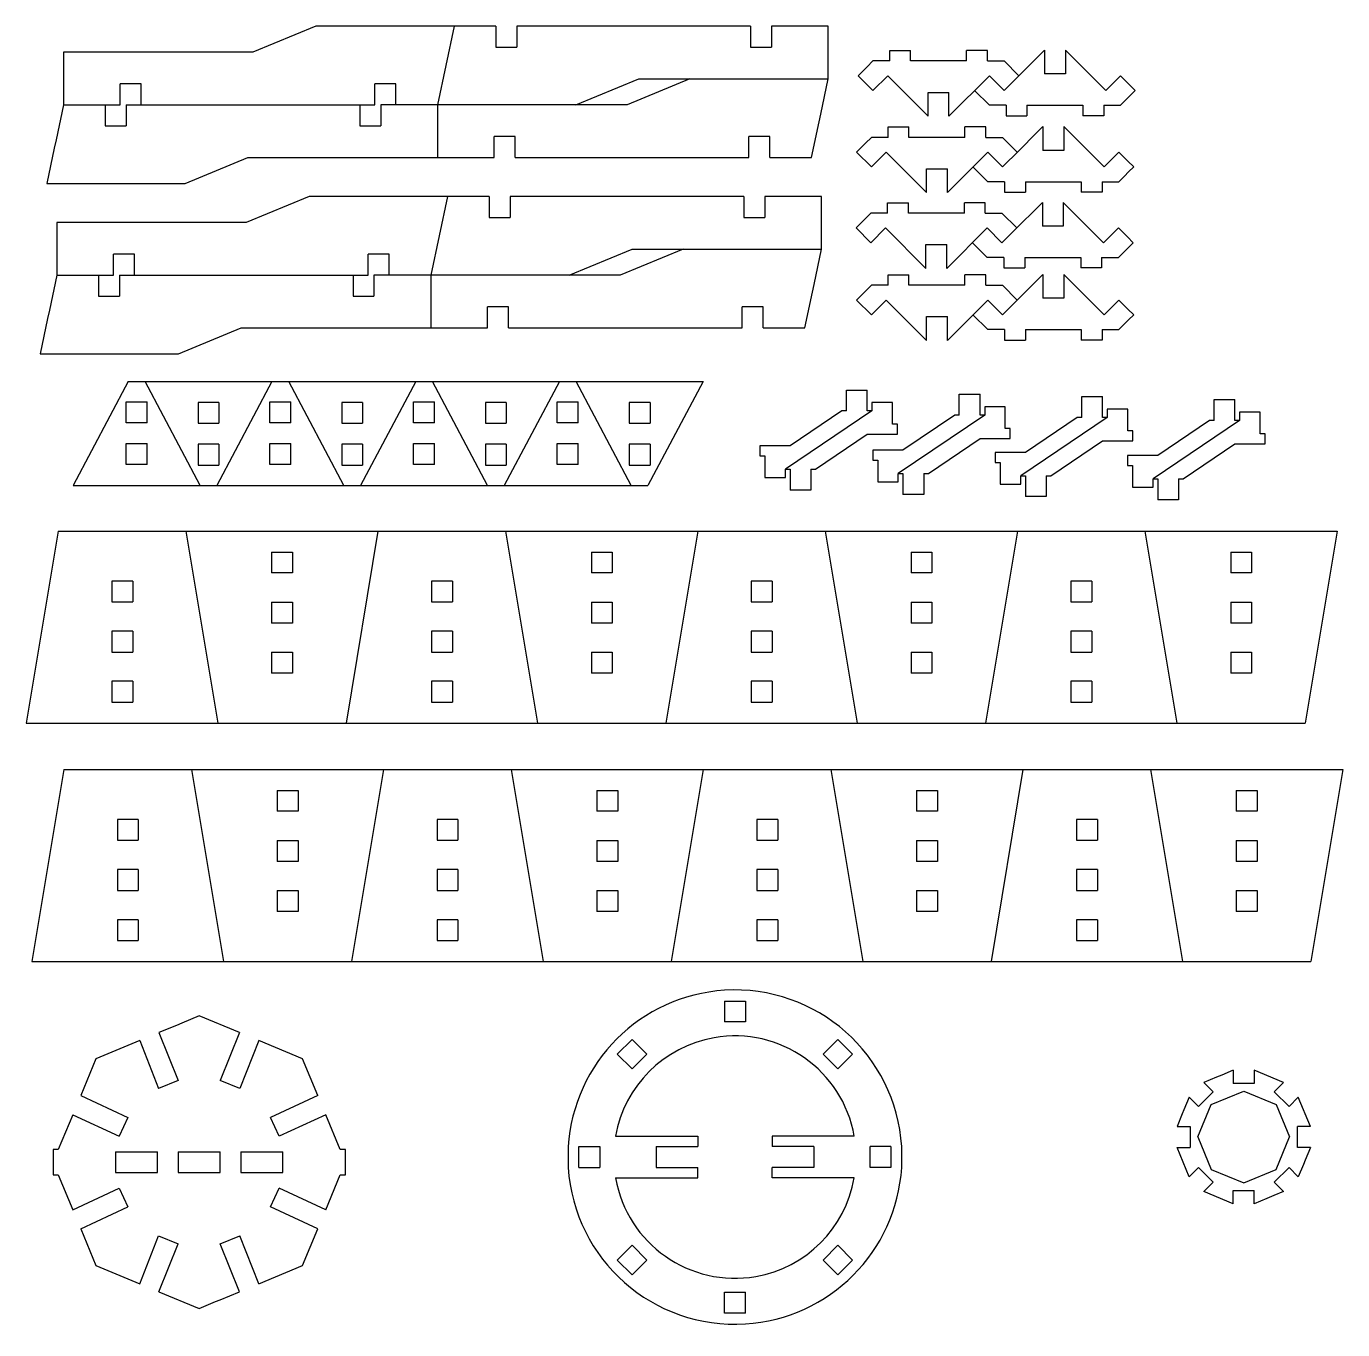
# Model space of a CAD drawing. Header units: inches. Extents: x -0.75 to 6.34, y 1.7 to 8.71.
import ezdxf

# ---------------------------------------------------------------- set-up
doc = ezdxf.new("R2010")
doc.units = ezdxf.units.IN
doc.header["$MEASUREMENT"] = 0
doc.layers.add('svg28831', color=7, linetype='Continuous')

# ---------------------------------------------------------------- blocks, each defined once
blk = doc.blocks.new('block 3')
at = {"layer": 'svg28831', "color": 7, "lineweight": 25, "true_color": 0xffffff}
for points in [[(216.88, 268.1), (216.88, 264.21)], [(216.88, 264.21), (216.88, 261.66)], [(216.88, 261.66), (216.88, 256.85)]]:
    blk.add_lwpolyline(points, dxfattribs=at)
blk = doc.blocks.new('block 4')
at = {"layer": 'svg28831', "color": 7, "lineweight": 25, "true_color": 0xffffff}
for points in [[(396.53, 264.37), (396.53, 268.1)], [(396.53, 261.4), (396.53, 264.37)], [(396.53, 256.85), (396.53, 261.4)]]:
    blk.add_lwpolyline(points, dxfattribs=at)
blk = doc.blocks.new('block 5')
at = {"layer": 'svg28831', "color": 7, "lineweight": 25, "true_color": 0xffffff}
blk.add_lwpolyline([(-26.88, 265.36), (-26.88, 254.11)], dxfattribs=at)
blk = doc.blocks.new('block 6')
at = {"layer": 'svg28831', "color": 7, "lineweight": 25, "true_color": 0xffffff}
blk.add_lwpolyline([(-4.38, 254.11), (-4.38, 265.36)], dxfattribs=at)
blk = doc.blocks.new('block 7')
at = {"layer": 'svg28831', "color": 7, "lineweight": 25, "true_color": 0xffffff}
blk.add_lwpolyline([(6.87, 265.36), (6.87, 254.11)], dxfattribs=at)
blk = doc.blocks.new('block 8')
at = {"layer": 'svg28831', "color": 7, "lineweight": 25, "true_color": 0xffffff}
blk.add_lwpolyline([(-26.88, 254.11), (-4.38, 254.11)], dxfattribs=at)
blk = doc.blocks.new('block 9')
at = {"layer": 'svg28831', "color": 7, "lineweight": 25, "true_color": 0xffffff}
blk.add_lwpolyline([(6.87, 254.11), (29.37, 254.11)], dxfattribs=at)
blk = doc.blocks.new('block 10')
at = {"layer": 'svg28831', "color": 7, "lineweight": 25, "true_color": 0xffffff}
blk.add_lwpolyline([(40.62, 254.11), (63.12, 254.11)], dxfattribs=at)
blk = doc.blocks.new('block 11')
at = {"layer": 'svg28831', "color": 7, "lineweight": 25, "true_color": 0xffffff}
blk.add_lwpolyline([(-26.88, 265.36), (-4.38, 265.36)], dxfattribs=at)
blk = doc.blocks.new('block 12')
at = {"layer": 'svg28831', "color": 7, "lineweight": 25, "true_color": 0xffffff}
blk.add_lwpolyline([(6.87, 265.36), (29.37, 265.36)], dxfattribs=at)
blk = doc.blocks.new('block 13')
at = {"layer": 'svg28831', "color": 7, "lineweight": 25, "true_color": 0xffffff}
blk.add_lwpolyline([(40.62, 265.36), (63.12, 265.36)], dxfattribs=at)
blk = doc.blocks.new('block 14')
at = {"layer": 'svg28831', "color": 7, "lineweight": 25, "true_color": 0xffffff}
blk.add_lwpolyline([(29.37, 254.11), (29.37, 265.36)], dxfattribs=at)
blk = doc.blocks.new('block 15')
at = {"layer": 'svg28831', "color": 7, "lineweight": 25, "true_color": 0xffffff}
blk.add_lwpolyline([(40.62, 265.36), (40.62, 254.11)], dxfattribs=at)
blk = doc.blocks.new('block 16')
at = {"layer": 'svg28831', "color": 7, "lineweight": 25, "true_color": 0xffffff}
blk.add_lwpolyline([(63.12, 254.11), (63.12, 265.36)], dxfattribs=at)
blk = doc.blocks.new('block 17')
at = {"layer": 'svg28831', "color": 7, "lineweight": 25, "true_color": 0xffffff}
blk.add_open_spline([(216.88, 256.85), (219.98, 207.24), (262.72, 169.54), (312.33, 172.65), (357.6, 175.48), (393.69, 211.57), (396.53, 256.85)], degree=3, knots=[0, 0, 0, 0, 1, 1, 1, 2, 2, 2, 2], dxfattribs=at)
blk = doc.blocks.new('block 18')
at = {"layer": 'svg28831', "color": 7, "lineweight": 25, "true_color": 0xffffff}
blk.add_open_spline([(396.53, 268.1), (393.42, 317.71), (350.69, 355.4), (301.08, 352.3), (255.8, 349.46), (219.71, 313.37), (216.88, 268.1)], degree=3, knots=[0, 0, 0, 0, 1, 1, 1, 2, 2, 2, 2], dxfattribs=at)

msp = doc.modelspace()

# ---------------------------------------------------------------- linework, layer by layer
at = {"layer": 'svg28831', "color": 7, "lineweight": 25, "true_color": 0xffffff}
for points in [[(0.8094, 8.7143), (0.4708, 8.5745)], [(1.2966, 8.7143), (0.8094, 8.7143)], [(1.3343, 8.7143), (1.2966, 8.7143)], [(1.6741, 8.7143), (1.3343, 8.7143)], [(1.5547, 8.7143), (1.4647, 8.2912)], [(1.7175, 8.7143), (1.6741, 8.7143)], [(1.7797, 8.7143), (1.7175, 8.7143)], [(1.7797, 8.7143), (1.7797, 8.6018)], [(1.8922, 8.7143), (1.8922, 8.6018)], [(3.151, 8.7143), (1.8922, 8.7143)], [(3.151, 8.7143), (3.151, 8.6018)], [(3.405, 8.7143), (3.2635, 8.7143)], [(3.2635, 8.7143), (3.2635, 8.6018)], [(3.4315, 8.7143), (3.405, 8.7143)], [(3.5695, 8.7143), (3.4315, 8.7143)], [(3.5695, 8.5992), (3.5695, 8.7143)], [(1.7797, 8.6018), (1.8922, 8.6018)], [(3.151, 8.6018), (3.2635, 8.6018)], [(3.5695, 8.5619), (3.5695, 8.5992)], [(3.9006, 8.5838), (4.0131, 8.5838)], [(3.9006, 8.5276), (3.9006, 8.5838)], [(4.0131, 8.5276), (4.0131, 8.5838)], [(4.4271, 8.5838), (4.3146, 8.5838)], [(4.3146, 8.5276), (4.3146, 8.5838)], [(4.4271, 8.5276), (4.4271, 8.5838)], [(4.5722, 8.4236), (4.7346, 8.5859)], [(4.7346, 8.5859), (4.7346, 8.4577)], [(5.0645, 8.3685), (4.8471, 8.5859)], [(4.8471, 8.5859), (4.8471, 8.4577)], [(-0.55, 8.5745), (-0.55, 8.4612)], [(-0.357, 8.5745), (-0.55, 8.5745)], [(-0.3117, 8.5745), (-0.357, 8.5745)], [(0.4708, 8.5745), (-0.3117, 8.5745)], [(3.5695, 8.431), (3.5695, 8.5619)], [(3.8106, 8.5276), (3.7797, 8.4967)], [(3.9006, 8.5276), (3.8106, 8.5276)], [(4.1457, 8.5276), (4.0131, 8.5276)], [(4.1768, 8.5276), (4.1457, 8.5276)], [(4.3146, 8.5276), (4.1768, 8.5276)], [(4.4271, 8.5276), (4.5171, 8.5276)], [(4.5171, 8.5276), (4.5967, 8.448)], [(-0.55, 8.4612), (-0.55, 8.4122)], [(3.7592, 8.4762), (3.7311, 8.448)], [(3.8106, 8.3685), (3.7311, 8.448)], [(3.7797, 8.4967), (3.7592, 8.4762)], [(3.8902, 8.448), (3.8106, 8.3685)], [(3.8902, 8.448), (4.1076, 8.2306)], [(4.4376, 8.448), (4.2201, 8.2306)], [(4.4376, 8.448), (4.5171, 8.3685)], [(4.8471, 8.4577), (4.7346, 8.4577)], [(5.0645, 8.3685), (5.1441, 8.448)], [(5.1441, 8.448), (5.1709, 8.4212)], [(-0.55, 8.4122), (-0.55, 8.2912)], [(-0.244, 8.2912), (-0.244, 8.4038)], [(-0.1315, 8.4038), (-0.244, 8.4038)], [(-0.1315, 8.2912), (-0.1315, 8.4038)], [(1.1272, 8.2912), (1.1272, 8.4038)], [(1.2397, 8.4038), (1.1272, 8.4038)], [(1.2397, 8.2912), (1.2397, 8.4038)], [(2.2101, 8.2912), (2.5487, 8.431)], [(2.8241, 8.431), (2.4856, 8.2912)], [(2.5487, 8.431), (3.5695, 8.431)], [(3.5291, 8.2411), (3.5695, 8.431)], [(4.4376, 8.2889), (4.358, 8.3685)], [(4.5171, 8.3685), (4.5512, 8.4026)], [(4.5512, 8.4026), (4.5722, 8.4236)], [(5.1709, 8.4212), (5.1926, 8.3995)], [(5.1926, 8.3995), (5.2236, 8.3685)], [(5.1966, 8.3415), (5.2236, 8.3685)], [(4.1076, 8.3588), (4.2201, 8.3588)], [(4.1076, 8.2306), (4.1076, 8.3588)], [(4.2201, 8.2306), (4.2201, 8.3588)], [(5.1441, 8.2889), (5.1745, 8.3194)], [(5.1745, 8.3194), (5.1966, 8.3415)], [(-0.55, 8.2912), (-0.5899, 8.1038)], [(-0.55, 8.2912), (-0.244, 8.2912)], [(-0.325, 8.2912), (-0.325, 8.1788)], [(-0.2125, 8.2912), (-0.2125, 8.1788)], [(-0.2125, 8.2912), (1.1272, 8.2912)], [(1.0462, 8.2912), (1.0462, 8.1788)], [(1.1587, 8.2912), (1.1587, 8.1788)], [(2.4856, 8.2912), (1.1587, 8.2912)], [(1.4647, 8.2912), (1.4647, 8.0081)], [(3.5203, 8.1996), (3.5291, 8.2411)], [(4.5276, 8.2889), (4.4376, 8.2889)], [(4.5276, 8.2889), (4.5276, 8.2327)], [(4.5276, 8.2327), (4.6401, 8.2327)], [(4.6401, 8.2889), (4.7728, 8.2889)], [(4.6401, 8.2889), (4.6401, 8.2327)], [(4.7728, 8.2889), (4.8032, 8.2889)], [(4.8032, 8.2889), (4.9416, 8.2889)], [(4.9416, 8.2889), (4.9416, 8.2327)], [(5.0541, 8.2327), (4.9416, 8.2327)], [(5.0541, 8.2889), (5.1441, 8.2889)], [(5.0541, 8.2889), (5.0541, 8.2327)], [(-0.325, 8.1788), (-0.2125, 8.1788)], [(1.0462, 8.1788), (1.1587, 8.1788)], [(3.4795, 8.0081), (3.5203, 8.1996)], [(3.8919, 8.1725), (4.0044, 8.1725)], [(3.8919, 8.1163), (3.8919, 8.1725)], [(4.0044, 8.1163), (4.0044, 8.1725)], [(4.4184, 8.1725), (4.3059, 8.1725)], [(4.3059, 8.1163), (4.3059, 8.1725)], [(4.4184, 8.1163), (4.4184, 8.1725)], [(4.5635, 8.0123), (4.7258, 8.1746)], [(4.7258, 8.1746), (4.7258, 8.0464)], [(5.0558, 7.9572), (4.8383, 8.1746)], [(4.8383, 8.1746), (4.8383, 8.0464)], [(-0.5899, 8.1038), (-0.5998, 8.0575)], [(1.7707, 8.0081), (1.7707, 8.1206)], [(1.8832, 8.1206), (1.7707, 8.1206)], [(1.8832, 8.0081), (1.8832, 8.1206)], [(3.2545, 8.1206), (3.142, 8.1206)], [(3.142, 8.0081), (3.142, 8.1206)], [(3.2545, 8.0081), (3.2545, 8.1206)], [(3.771, 8.0854), (3.7505, 8.0649)], [(3.8019, 8.1163), (3.771, 8.0854)], [(3.8919, 8.1163), (3.8019, 8.1163)], [(4.1352, 8.1163), (4.0044, 8.1163)], [(4.1741, 8.1163), (4.1352, 8.1163)], [(4.3059, 8.1163), (4.1741, 8.1163)], [(4.4184, 8.1163), (4.5084, 8.1163)], [(4.5084, 8.1163), (4.5879, 8.0367)], [(-0.5998, 8.0575), (-0.64, 7.8683)], [(3.7505, 8.0649), (3.7223, 8.0367)], [(3.8019, 7.9572), (3.7223, 8.0367)], [(3.8814, 8.0367), (3.8019, 7.9572)], [(3.8814, 8.0367), (4.0989, 7.8193)], [(4.4288, 8.0367), (4.2114, 7.8193)], [(4.4288, 8.0367), (4.5084, 7.9572)], [(4.8383, 8.0464), (4.7258, 8.0464)], [(5.0558, 7.9572), (5.1353, 8.0367)], [(5.1353, 8.0367), (5.1622, 8.0099)], [(0.1053, 7.8683), (0.4439, 8.0081)], [(0.4439, 8.0081), (1.3305, 8.0081)], [(1.3305, 8.0081), (1.3721, 8.0081)], [(1.3721, 8.0081), (1.625, 8.0081)], [(1.625, 8.0081), (1.659, 8.0081)], [(1.659, 8.0081), (1.7707, 8.0081)], [(1.8832, 8.0081), (3.142, 8.0081)], [(3.2545, 8.0081), (3.3578, 8.0081)], [(3.3578, 8.0081), (3.3918, 8.0081)], [(3.3918, 8.0081), (3.4795, 8.0081)], [(4.0989, 7.9475), (4.2114, 7.9475)], [(4.0989, 7.8193), (4.0989, 7.9475)], [(4.2114, 7.8193), (4.2114, 7.9475)], [(4.4288, 7.8776), (4.3493, 7.9572)], [(4.5084, 7.9572), (4.5425, 7.9913)], [(4.5425, 7.9913), (4.5635, 8.0123)], [(5.1622, 8.0099), (5.1839, 7.9882)], [(5.1839, 7.9882), (5.2149, 7.9572)], [(5.1878, 7.9301), (5.2149, 7.9572)], [(4.5188, 7.8776), (4.4288, 7.8776)], [(4.5188, 7.8776), (4.5188, 7.8214)], [(4.6313, 7.8776), (4.7713, 7.8776)], [(4.6313, 7.8776), (4.6313, 7.8214)], [(4.7713, 7.8776), (4.8032, 7.8776)], [(4.8032, 7.8776), (4.9328, 7.8776)], [(4.9328, 7.8776), (4.9328, 7.8214)], [(5.0453, 7.8776), (5.1353, 7.8776)], [(5.0453, 7.8776), (5.0453, 7.8214)], [(5.1353, 7.8776), (5.1658, 7.9081)], [(5.1658, 7.9081), (5.1878, 7.9301)], [(-0.64, 7.8683), (-0.4514, 7.8683)], [(-0.4514, 7.8683), (-0.4098, 7.8683)], [(-0.4098, 7.8683), (0.1053, 7.8683)], [(4.5188, 7.8214), (4.6313, 7.8214)], [(5.0453, 7.8214), (4.9328, 7.8214)], [(0.7733, 7.797), (0.4348, 7.6572)], [(1.2605, 7.797), (0.7733, 7.797)], [(1.2983, 7.797), (1.2605, 7.797)], [(1.638, 7.797), (1.2983, 7.797)], [(1.5187, 7.797), (1.4287, 7.374)], [(1.6815, 7.797), (1.638, 7.797)], [(1.7437, 7.797), (1.6815, 7.797)], [(1.7437, 7.797), (1.7437, 7.6845)], [(1.8562, 7.797), (1.8562, 7.6845)], [(3.115, 7.797), (1.8562, 7.797)], [(3.115, 7.797), (3.115, 7.6845)], [(3.369, 7.797), (3.2275, 7.797)], [(3.2275, 7.797), (3.2275, 7.6845)], [(3.3954, 7.797), (3.369, 7.797)], [(3.5335, 7.797), (3.3954, 7.797)], [(3.5335, 7.6819), (3.5335, 7.797)], [(3.889, 7.7641), (4.0015, 7.7641)], [(3.889, 7.7079), (3.889, 7.7641)], [(4.0015, 7.7079), (4.0015, 7.7641)], [(4.4155, 7.7641), (4.303, 7.7641)], [(4.303, 7.7079), (4.303, 7.7641)], [(4.4155, 7.7079), (4.4155, 7.7641)], [(4.5606, 7.6039), (4.7229, 7.7662)], [(4.7229, 7.7662), (4.7229, 7.638)], [(5.0529, 7.5488), (4.8354, 7.7662)], [(4.8354, 7.7662), (4.8354, 7.638)], [(1.7437, 7.6845), (1.8562, 7.6845)], [(3.115, 7.6845), (3.2275, 7.6845)], [(3.5335, 7.6446), (3.5335, 7.6819)], [(3.7681, 7.677), (3.7476, 7.6565)], [(3.799, 7.7079), (3.7681, 7.677)], [(3.889, 7.7079), (3.799, 7.7079)], [(4.1352, 7.7079), (4.0015, 7.7079)], [(4.1762, 7.7079), (4.1352, 7.7079)], [(4.303, 7.7079), (4.1762, 7.7079)], [(4.4155, 7.7079), (4.5055, 7.7079)], [(4.5055, 7.7079), (4.585, 7.6283)], [(-0.5861, 7.6572), (-0.5861, 7.5439)], [(-0.393, 7.6572), (-0.5861, 7.6572)], [(-0.3477, 7.6572), (-0.393, 7.6572)], [(0.4348, 7.6572), (-0.3477, 7.6572)], [(3.5335, 7.5138), (3.5335, 7.6446)], [(3.7476, 7.6565), (3.7194, 7.6283)], [(3.799, 7.5488), (3.7194, 7.6283)], [(3.8785, 7.6283), (3.799, 7.5488)], [(3.8785, 7.6283), (4.096, 7.4109)], [(4.4259, 7.6283), (4.2085, 7.4109)], [(4.4259, 7.6283), (4.5055, 7.5488)], [(4.5396, 7.5829), (4.5606, 7.6039)], [(4.8354, 7.638), (4.7229, 7.638)], [(5.0529, 7.5488), (5.1324, 7.6283)], [(5.1324, 7.6283), (5.1593, 7.6015)], [(5.1593, 7.6015), (5.181, 7.5798)], [(-0.5861, 7.5439), (-0.5861, 7.4949)], [(4.096, 7.5391), (4.2085, 7.5391)], [(4.096, 7.4109), (4.096, 7.5391)], [(4.2085, 7.4109), (4.2085, 7.5391)], [(4.4259, 7.4692), (4.3464, 7.5488)], [(4.5055, 7.5488), (4.5396, 7.5829)], [(5.1629, 7.4996), (5.1849, 7.5217)], [(5.181, 7.5798), (5.212, 7.5488)], [(5.1849, 7.5217), (5.212, 7.5488)], [(-0.5861, 7.4949), (-0.5861, 7.374)], [(-0.2801, 7.374), (-0.2801, 7.4865)], [(-0.1676, 7.4865), (-0.2801, 7.4865)], [(-0.1676, 7.374), (-0.1676, 7.4865)], [(1.0912, 7.374), (1.0912, 7.4865)], [(1.2037, 7.4865), (1.0912, 7.4865)], [(1.2037, 7.374), (1.2037, 7.4865)], [(2.1741, 7.374), (2.5126, 7.5138)], [(2.7881, 7.5138), (2.4495, 7.374)], [(2.5126, 7.5138), (3.5335, 7.5138)], [(3.4931, 7.3238), (3.5335, 7.5138)], [(4.5159, 7.4692), (4.4259, 7.4692)], [(4.5159, 7.4692), (4.5159, 7.413)], [(4.6284, 7.4692), (4.7742, 7.4692)], [(4.6284, 7.4692), (4.6284, 7.413)], [(4.7742, 7.4692), (4.8046, 7.4692)], [(4.8046, 7.4692), (4.9299, 7.4692)], [(4.9299, 7.4692), (4.9299, 7.413)], [(5.0424, 7.4692), (5.1324, 7.4692)], [(5.0424, 7.4692), (5.0424, 7.413)], [(5.1324, 7.4692), (5.1629, 7.4996)], [(3.8919, 7.376), (4.0044, 7.376)], [(3.8919, 7.3197), (3.8919, 7.376)], [(4.0044, 7.3197), (4.0044, 7.376)], [(4.4184, 7.376), (4.3059, 7.376)], [(4.3059, 7.3197), (4.3059, 7.376)], [(4.4184, 7.3197), (4.4184, 7.376)], [(4.5159, 7.413), (4.6284, 7.413)], [(4.5635, 7.2158), (4.7258, 7.3781)], [(4.7258, 7.3781), (4.7258, 7.2498)], [(5.0558, 7.1606), (4.8383, 7.3781)], [(4.8383, 7.3781), (4.8383, 7.2498)], [(5.0424, 7.413), (4.9299, 7.413)], [(-0.5861, 7.374), (-0.6259, 7.1865)], [(-0.5861, 7.374), (-0.2801, 7.374)], [(-0.3611, 7.374), (-0.3611, 7.2615)], [(-0.2486, 7.374), (-0.2486, 7.2615)], [(-0.2486, 7.374), (1.0912, 7.374)], [(1.0102, 7.374), (1.0102, 7.2615)], [(1.1227, 7.374), (1.1227, 7.2615)], [(2.4495, 7.374), (1.1227, 7.374)], [(1.4287, 7.374), (1.4287, 7.0908)], [(3.4842, 7.2823), (3.4931, 7.3238)], [(3.8019, 7.3197), (3.771, 7.2888)], [(3.8919, 7.3197), (3.8019, 7.3197)], [(4.1332, 7.3197), (4.0044, 7.3197)], [(4.1721, 7.3197), (4.1332, 7.3197)], [(4.3059, 7.3197), (4.1721, 7.3197)], [(4.4184, 7.3197), (4.5084, 7.3197)], [(4.5084, 7.3197), (4.5879, 7.2402)], [(-0.3611, 7.2615), (-0.2486, 7.2615)], [(1.0102, 7.2615), (1.1227, 7.2615)], [(3.4435, 7.0908), (3.4842, 7.2823)], [(3.7505, 7.2684), (3.7223, 7.2402)], [(3.8019, 7.1606), (3.7223, 7.2402)], [(3.771, 7.2888), (3.7505, 7.2684)], [(3.8814, 7.2402), (3.8019, 7.1606)], [(3.8814, 7.2402), (4.0989, 7.0227)], [(4.4288, 7.2402), (4.2114, 7.0227)], [(4.4288, 7.2402), (4.5084, 7.1606)], [(4.8383, 7.2498), (4.7258, 7.2498)], [(5.0558, 7.1606), (5.1353, 7.2402)], [(5.1353, 7.2402), (5.1622, 7.2133)], [(-0.6259, 7.1865), (-0.6358, 7.1402)], [(1.7347, 7.0908), (1.7347, 7.2033)], [(1.8472, 7.2033), (1.7347, 7.2033)], [(1.8472, 7.0908), (1.8472, 7.2033)], [(3.2185, 7.2033), (3.106, 7.2033)], [(3.106, 7.0908), (3.106, 7.2033)], [(3.2185, 7.0908), (3.2185, 7.2033)], [(4.5084, 7.1606), (4.5425, 7.1948)], [(4.5425, 7.1948), (4.5635, 7.2158)], [(5.1622, 7.2133), (5.1839, 7.1916)], [(5.1839, 7.1916), (5.2149, 7.1606)], [(-0.6358, 7.1402), (-0.6761, 6.951)], [(0.0693, 6.951), (0.4079, 7.0908)], [(0.4079, 7.0908), (1.2945, 7.0908)], [(1.2945, 7.0908), (1.336, 7.0908)], [(1.336, 7.0908), (1.589, 7.0908)], [(1.589, 7.0908), (1.6229, 7.0908)], [(1.6229, 7.0908), (1.7347, 7.0908)], [(1.8472, 7.0908), (3.106, 7.0908)], [(3.2185, 7.0908), (3.3218, 7.0908)], [(3.3218, 7.0908), (3.3558, 7.0908)], [(3.3558, 7.0908), (3.4435, 7.0908)], [(4.0989, 7.151), (4.2114, 7.151)], [(4.0989, 7.0227), (4.0989, 7.151)], [(4.2114, 7.0227), (4.2114, 7.151)], [(4.4288, 7.0811), (4.3493, 7.1606)], [(5.1353, 7.0811), (5.1658, 7.1115)], [(5.1658, 7.1115), (5.1878, 7.1336)], [(5.1878, 7.1336), (5.2149, 7.1606)], [(4.5188, 7.0811), (4.4288, 7.0811)], [(4.5188, 7.0811), (4.5188, 7.0248)], [(4.5188, 7.0248), (4.6313, 7.0248)], [(4.6313, 7.0811), (4.7757, 7.0811)], [(4.6313, 7.0811), (4.6313, 7.0248)], [(4.7757, 7.0811), (4.8046, 7.0811)], [(4.8046, 7.0811), (4.9328, 7.0811)], [(4.9328, 7.0811), (4.9328, 7.0248)], [(5.0453, 7.0248), (4.9328, 7.0248)], [(5.0453, 7.0811), (5.1353, 7.0811)], [(5.0453, 7.0811), (5.0453, 7.0248)], [(-0.6761, 6.951), (-0.4874, 6.951)], [(-0.4874, 6.951), (-0.4459, 6.951)], [(-0.4459, 6.951), (0.0693, 6.951)], [(-0.2007, 6.8016), (-0.4977, 6.2418)], [(-0.2007, 6.8016), (-0.1621, 6.8016)], [(-0.1621, 6.8016), (-0.1301, 6.8016)], [(-0.1301, 6.8016), (0.2196, 6.8016)], [(0.1863, 6.2418), (-0.1107, 6.8016)], [(0.2196, 6.8016), (0.249, 6.8016)], [(0.249, 6.8016), (0.5987, 6.8016)], [(0.5733, 6.8016), (0.2763, 6.2418)], [(0.5987, 6.8016), (0.6254, 6.8016)], [(0.6254, 6.8016), (0.9804, 6.8016)], [(0.9603, 6.2418), (0.6633, 6.8016)], [(0.9804, 6.8016), (1.0151, 6.8016)], [(1.0151, 6.8016), (1.3862, 6.8016)], [(1.3473, 6.8016), (1.0503, 6.2418)], [(1.3862, 6.8016), (1.4209, 6.8016)], [(1.4209, 6.8016), (1.7653, 6.8016)], [(1.7343, 6.2418), (1.4373, 6.8016)], [(1.7653, 6.8016), (1.8106, 6.8016)], [(1.8106, 6.8016), (2.1417, 6.8016)], [(2.1213, 6.8016), (1.8243, 6.2418)], [(2.1417, 6.8016), (2.1737, 6.8016)], [(2.1737, 6.8016), (2.5127, 6.8016)], [(2.5083, 6.2418), (2.2113, 6.8016)], [(2.5127, 6.8016), (2.5528, 6.8016)], [(2.5528, 6.8016), (2.8953, 6.8016)], [(2.8953, 6.8016), (2.5983, 6.2418)], [(3.6676, 6.6431), (3.6676, 6.7556)], [(3.6676, 6.7556), (3.7089, 6.7556)], [(3.7089, 6.7556), (3.7335, 6.7556)], [(3.7335, 6.7556), (3.7801, 6.7556)], [(3.7801, 6.6431), (3.7801, 6.7556)], [(-0.2119, 6.5793), (-0.2119, 6.6918)], [(-0.2119, 6.6918), (-0.0994, 6.6918)], [(-0.0994, 6.5793), (-0.0994, 6.6918)], [(0.1751, 6.6891), (0.1751, 6.5766)], [(0.2876, 6.6891), (0.1751, 6.6891)], [(0.2876, 6.6891), (0.2876, 6.5766)], [(0.5621, 6.5793), (0.5621, 6.6918)], [(0.5621, 6.6918), (0.6746, 6.6918)], [(0.6746, 6.5793), (0.6746, 6.6918)], [(0.9491, 6.6891), (0.9491, 6.5766)], [(1.0616, 6.6891), (0.9491, 6.6891)], [(1.0616, 6.6891), (1.0616, 6.5766)], [(1.3361, 6.5793), (1.3361, 6.6918)], [(1.3361, 6.6918), (1.4486, 6.6918)], [(1.4486, 6.5793), (1.4486, 6.6918)], [(1.7231, 6.6891), (1.7231, 6.5766)], [(1.8356, 6.6891), (1.7231, 6.6891)], [(1.8356, 6.6891), (1.8356, 6.5766)], [(2.1101, 6.5793), (2.1101, 6.6918)], [(2.1101, 6.6918), (2.2226, 6.6918)], [(2.2226, 6.5793), (2.2226, 6.6918)], [(2.4971, 6.6891), (2.4971, 6.5766)], [(2.6096, 6.6891), (2.4971, 6.6891)], [(2.6096, 6.6891), (2.6096, 6.5766)], [(3.8049, 6.6881), (3.8049, 6.6431)], [(3.8513, 6.6881), (3.8049, 6.6881)], [(3.8738, 6.6881), (3.8513, 6.6881)], [(3.9151, 6.6881), (3.8738, 6.6881)], [(3.9151, 6.5711), (3.9151, 6.6881)], [(4.2756, 6.6205), (4.2756, 6.733)], [(4.2756, 6.733), (4.317, 6.733)], [(4.317, 6.733), (4.3415, 6.733)], [(4.3415, 6.733), (4.3881, 6.733)], [(4.3881, 6.6205), (4.3881, 6.733)], [(4.4129, 6.6655), (4.4129, 6.6205)], [(4.4593, 6.6655), (4.4129, 6.6655)], [(4.4818, 6.6655), (4.4593, 6.6655)], [(4.5231, 6.6655), (4.4818, 6.6655)], [(4.5231, 6.5485), (4.5231, 6.6655)], [(4.9352, 6.6082), (4.9352, 6.7207)], [(4.9352, 6.7207), (4.9765, 6.7207)], [(4.9765, 6.7207), (5.0011, 6.7207)], [(5.0011, 6.7207), (5.0477, 6.7207)], [(5.0477, 6.6082), (5.0477, 6.7207)], [(5.6479, 6.5918), (5.6479, 6.7043)], [(5.6479, 6.7043), (5.6892, 6.7043)], [(5.6892, 6.7043), (5.7138, 6.7043)], [(5.7138, 6.7043), (5.7604, 6.7043)], [(5.7604, 6.5918), (5.7604, 6.7043)], [(3.8049, 6.6431), (3.3391, 6.3289)], [(3.6429, 6.6431), (3.3639, 6.4549)], [(3.6676, 6.6431), (3.6429, 6.6431)], [(3.8049, 6.6431), (3.7801, 6.6431)], [(4.4129, 6.6205), (3.9471, 6.3063)], [(4.2509, 6.6205), (3.9719, 6.4323)], [(4.2756, 6.6205), (4.2509, 6.6205)], [(4.4129, 6.6205), (4.3881, 6.6205)], [(5.0724, 6.6082), (4.6067, 6.294)], [(4.9104, 6.6082), (4.6314, 6.42)], [(4.9352, 6.6082), (4.9104, 6.6082)], [(5.0724, 6.6082), (5.0477, 6.6082)], [(5.0724, 6.6532), (5.0724, 6.6082)], [(5.1188, 6.6532), (5.0724, 6.6532)], [(5.1413, 6.6532), (5.1188, 6.6532)], [(5.1827, 6.6532), (5.1413, 6.6532)], [(5.1827, 6.5362), (5.1827, 6.6532)], [(5.7852, 6.6368), (5.7852, 6.5918)], [(5.8316, 6.6368), (5.7852, 6.6368)], [(5.8541, 6.6368), (5.8316, 6.6368)], [(5.8954, 6.6368), (5.8541, 6.6368)], [(5.8954, 6.5198), (5.8954, 6.6368)], [(-0.0994, 6.5793), (-0.2119, 6.5793)], [(0.1751, 6.5766), (0.2876, 6.5766)], [(0.6746, 6.5793), (0.5621, 6.5793)], [(0.9491, 6.5766), (1.0616, 6.5766)], [(1.4486, 6.5793), (1.3361, 6.5793)], [(1.7231, 6.5766), (1.8356, 6.5766)], [(2.2226, 6.5793), (2.1101, 6.5793)], [(2.4971, 6.5766), (2.6096, 6.5766)], [(3.9421, 6.5711), (3.9151, 6.5711)], [(3.9421, 6.5171), (3.9421, 6.5711)], [(4.5501, 6.5485), (4.5231, 6.5485)], [(4.5501, 6.4945), (4.5501, 6.5485)], [(5.2096, 6.5362), (5.1827, 6.5362)], [(5.2096, 6.4822), (5.2096, 6.5362)], [(5.7852, 6.5918), (5.3194, 6.2776)], [(5.6232, 6.5918), (5.3442, 6.4036)], [(5.6479, 6.5918), (5.6232, 6.5918)], [(5.7852, 6.5918), (5.7604, 6.5918)], [(-0.2119, 6.3543), (-0.2119, 6.4668)], [(-0.2119, 6.4668), (-0.0994, 6.4668)], [(-0.0994, 6.3543), (-0.0994, 6.4668)], [(0.1751, 6.4641), (0.1751, 6.3516)], [(0.2876, 6.4641), (0.1751, 6.4641)], [(0.2876, 6.4641), (0.2876, 6.3516)], [(0.5621, 6.3543), (0.5621, 6.4668)], [(0.5621, 6.4668), (0.6746, 6.4668)], [(0.6746, 6.3543), (0.6746, 6.4668)], [(0.9491, 6.4641), (0.9491, 6.3516)], [(1.0616, 6.4641), (0.9491, 6.4641)], [(1.0616, 6.4641), (1.0616, 6.3516)], [(1.3361, 6.3543), (1.3361, 6.4668)], [(1.3361, 6.4668), (1.4486, 6.4668)], [(1.4486, 6.3543), (1.4486, 6.4668)], [(1.7231, 6.4641), (1.7231, 6.3516)], [(1.8356, 6.4641), (1.7231, 6.4641)], [(1.8356, 6.4641), (1.8356, 6.3516)], [(2.1101, 6.3543), (2.1101, 6.4668)], [(2.1101, 6.4668), (2.2226, 6.4668)], [(2.2226, 6.3543), (2.2226, 6.4668)], [(2.4971, 6.4641), (2.4971, 6.3516)], [(2.6096, 6.4641), (2.4971, 6.4641)], [(2.6096, 6.4641), (2.6096, 6.3516)], [(3.2019, 6.4549), (3.2019, 6.4009)], [(3.3639, 6.4549), (3.2019, 6.4549)], [(3.5011, 6.3289), (3.7801, 6.5171)], [(3.7801, 6.5171), (3.9421, 6.5171)], [(4.1091, 6.3063), (4.3881, 6.4945)], [(4.3881, 6.4945), (4.5501, 6.4945)], [(4.7687, 6.294), (5.0477, 6.4822)], [(5.0477, 6.4822), (5.2096, 6.4822)], [(5.4814, 6.2776), (5.7604, 6.4658)], [(5.7604, 6.4658), (5.9224, 6.4658)], [(5.9224, 6.5198), (5.8954, 6.5198)], [(5.9224, 6.4658), (5.9224, 6.5198)], [(3.2019, 6.4009), (3.2289, 6.4009)], [(3.2289, 6.4009), (3.2289, 6.2839)], [(3.8099, 6.4323), (3.8099, 6.3783)], [(3.9719, 6.4323), (3.8099, 6.4323)], [(4.4694, 6.42), (4.4694, 6.366)], [(4.6314, 6.42), (4.4694, 6.42)], [(5.1822, 6.4036), (5.1822, 6.3496)], [(5.3442, 6.4036), (5.1822, 6.4036)], [(-0.0994, 6.3543), (-0.2119, 6.3543)], [(0.1751, 6.3516), (0.2876, 6.3516)], [(0.6746, 6.3543), (0.5621, 6.3543)], [(0.9491, 6.3516), (1.0616, 6.3516)], [(1.4486, 6.3543), (1.3361, 6.3543)], [(1.7231, 6.3516), (1.8356, 6.3516)], [(2.2226, 6.3543), (2.1101, 6.3543)], [(2.4971, 6.3516), (2.6096, 6.3516)], [(3.3391, 6.2839), (3.3391, 6.3289)], [(3.3391, 6.3289), (3.3639, 6.3289)], [(3.3639, 6.3289), (3.3639, 6.2164)], [(3.4764, 6.3289), (3.4764, 6.2164)], [(3.4764, 6.3289), (3.5011, 6.3289)], [(3.8099, 6.3783), (3.8369, 6.3783)], [(3.8369, 6.3783), (3.8369, 6.2613)], [(4.4694, 6.366), (4.4964, 6.366)], [(4.4964, 6.366), (4.4964, 6.249)], [(5.1822, 6.3496), (5.2092, 6.3496)], [(5.2092, 6.3496), (5.2092, 6.2326)], [(-0.4977, 6.2418), (-0.1692, 6.2418)], [(-0.1692, 6.2418), (-0.1399, 6.2418)], [(-0.1399, 6.2418), (0.2187, 6.2418)], [(0.2187, 6.2418), (0.2508, 6.2418)], [(0.2508, 6.2418), (0.6076, 6.2418)], [(0.6076, 6.2418), (0.6359, 6.2418)], [(0.6359, 6.2418), (0.9945, 6.2418)], [(0.9945, 6.2418), (1.0276, 6.2418)], [(1.0276, 6.2418), (1.3815, 6.2418)], [(1.3815, 6.2418), (1.4136, 6.2418)], [(1.4136, 6.2418), (1.7656, 6.2418)], [(1.7656, 6.2418), (1.7987, 6.2418)], [(1.7987, 6.2418), (2.1507, 6.2418)], [(2.1507, 6.2418), (2.1875, 6.2418)], [(2.1875, 6.2418), (2.5424, 6.2418)], [(2.5424, 6.2418), (2.5688, 6.2418)], [(2.5688, 6.2418), (2.5983, 6.2418)], [(3.2289, 6.2839), (3.2727, 6.2839)], [(3.2727, 6.2839), (3.2942, 6.2839)], [(3.2942, 6.2839), (3.3391, 6.2839)], [(3.8369, 6.2613), (3.8807, 6.2613)], [(3.8807, 6.2613), (3.9022, 6.2613)], [(3.9022, 6.2613), (3.9471, 6.2613)], [(3.9471, 6.2613), (3.9471, 6.3063)], [(3.9471, 6.3063), (3.9719, 6.3063)], [(3.9719, 6.3063), (3.9719, 6.1938)], [(4.0844, 6.3063), (4.0844, 6.1938)], [(4.0844, 6.3063), (4.1091, 6.3063)], [(4.4964, 6.249), (4.5402, 6.249)], [(4.5402, 6.249), (4.5617, 6.249)], [(4.5617, 6.249), (4.6067, 6.249)], [(4.6067, 6.249), (4.6067, 6.294)], [(4.6067, 6.294), (4.6314, 6.294)], [(4.6314, 6.294), (4.6314, 6.1815)], [(4.7439, 6.294), (4.7439, 6.1815)], [(4.7439, 6.294), (4.7687, 6.294)], [(5.3194, 6.2326), (5.3194, 6.2776)], [(5.3194, 6.2776), (5.3442, 6.2776)], [(5.3442, 6.2776), (5.3442, 6.1651)], [(5.4567, 6.2776), (5.4567, 6.1651)], [(5.4567, 6.2776), (5.4814, 6.2776)], [(3.4089, 6.2164), (3.3639, 6.2164)], [(3.4304, 6.2164), (3.4089, 6.2164)], [(3.4764, 6.2164), (3.4304, 6.2164)], [(4.0169, 6.1938), (3.9719, 6.1938)], [(4.0384, 6.1938), (4.0169, 6.1938)], [(4.0844, 6.1938), (4.0384, 6.1938)], [(4.6764, 6.1815), (4.6314, 6.1815)], [(4.6979, 6.1815), (4.6764, 6.1815)], [(4.7439, 6.1815), (4.6979, 6.1815)], [(5.2092, 6.2326), (5.253, 6.2326)], [(5.253, 6.2326), (5.2745, 6.2326)], [(5.2745, 6.2326), (5.3194, 6.2326)], [(5.3892, 6.1651), (5.3442, 6.1651)], [(5.4107, 6.1651), (5.3892, 6.1651)], [(5.4567, 6.1651), (5.4107, 6.1651)], [(-0.5778, 5.9957), (-0.75, 4.9619)], [(-0.5778, 5.9957), (-0.2582, 5.9957)], [(-0.2582, 5.9957), (-0.2252, 5.9957)], [(-0.2252, 5.9957), (0.6044, 5.9957)], [(0.2832, 4.9619), (0.111, 5.9957)], [(0.6044, 5.9957), (0.6384, 5.9957)], [(0.6384, 5.9957), (1.469, 5.9957)], [(1.1443, 5.9957), (0.9721, 4.9619)], [(1.469, 5.9957), (1.5067, 5.9957)], [(1.5067, 5.9957), (2.3288, 5.9957)], [(2.0053, 4.9619), (1.8331, 5.9957)], [(2.3288, 5.9957), (2.3637, 5.9957)], [(2.3637, 5.9957), (3.1942, 5.9957)], [(2.8663, 5.9957), (2.6941, 4.9619)], [(3.1942, 5.9957), (3.2273, 5.9957)], [(3.2273, 5.9957), (4.0512, 5.9957)], [(3.7274, 4.9619), (3.5552, 5.9957)], [(4.0512, 5.9957), (4.0833, 5.9957)], [(4.0833, 5.9957), (4.9157, 5.9957)], [(4.5884, 5.9957), (4.4162, 4.9619)], [(4.9157, 5.9957), (4.9507, 5.9957)], [(4.9507, 5.9957), (5.7755, 5.9957)], [(5.4494, 4.9619), (5.2772, 5.9957)], [(5.7755, 5.9957), (5.8152, 5.9957)], [(5.8152, 5.9957), (6.3105, 5.9957)], [(6.3105, 5.9957), (6.1383, 4.9619)], [(0.5714, 5.8832), (0.5714, 5.7707)], [(0.5714, 5.8832), (0.6839, 5.8832)], [(0.6839, 5.8832), (0.6839, 5.7707)], [(2.2935, 5.8832), (2.2935, 5.7707)], [(2.2935, 5.8832), (2.406, 5.8832)], [(2.406, 5.8832), (2.406, 5.7707)], [(4.0155, 5.8832), (4.128, 5.8832)], [(4.0155, 5.8832), (4.0155, 5.7707)], [(4.128, 5.8832), (4.128, 5.7707)], [(5.7376, 5.8832), (5.8501, 5.8832)], [(5.7376, 5.8832), (5.7376, 5.7707)], [(5.8501, 5.8832), (5.8501, 5.7707)], [(0.6839, 5.7707), (0.5714, 5.7707)], [(2.406, 5.7707), (2.2935, 5.7707)], [(4.128, 5.7707), (4.0155, 5.7707)], [(5.8501, 5.7707), (5.7376, 5.7707)], [(-0.2897, 5.7269), (-0.2897, 5.6144)], [(-0.1772, 5.7269), (-0.2897, 5.7269)], [(-0.1772, 5.7269), (-0.1772, 5.6144)], [(1.4324, 5.7269), (1.4324, 5.6144)], [(1.5449, 5.7269), (1.4324, 5.7269)], [(1.5449, 5.7269), (1.5449, 5.6144)], [(3.1545, 5.7269), (3.1545, 5.6144)], [(3.267, 5.7269), (3.1545, 5.7269)], [(3.267, 5.7269), (3.267, 5.6144)], [(4.9891, 5.7269), (4.8766, 5.7269)], [(4.8766, 5.7269), (4.8766, 5.6144)], [(4.9891, 5.7269), (4.9891, 5.6144)], [(-0.2897, 5.6144), (-0.1772, 5.6144)], [(0.5714, 5.6132), (0.5714, 5.5007)], [(0.5714, 5.6132), (0.6839, 5.6132)], [(0.6839, 5.6132), (0.6839, 5.5007)], [(1.4324, 5.6144), (1.5449, 5.6144)], [(2.2935, 5.6132), (2.2935, 5.5007)], [(2.2935, 5.6132), (2.406, 5.6132)], [(2.406, 5.6132), (2.406, 5.5007)], [(3.1545, 5.6144), (3.267, 5.6144)], [(4.0155, 5.6132), (4.128, 5.6132)], [(4.0155, 5.6132), (4.0155, 5.5007)], [(4.128, 5.6132), (4.128, 5.5007)], [(4.8766, 5.6144), (4.9891, 5.6144)], [(5.7376, 5.6132), (5.8501, 5.6132)], [(5.7376, 5.6132), (5.7376, 5.5007)], [(5.8501, 5.6132), (5.8501, 5.5007)], [(0.6839, 5.5007), (0.5714, 5.5007)], [(2.406, 5.5007), (2.2935, 5.5007)], [(4.128, 5.5007), (4.0155, 5.5007)], [(5.8501, 5.5007), (5.7376, 5.5007)], [(-0.2897, 5.4569), (-0.2897, 5.3444)], [(-0.1772, 5.4569), (-0.2897, 5.4569)], [(-0.1772, 5.4569), (-0.1772, 5.3444)], [(1.4324, 5.4569), (1.4324, 5.3444)], [(1.5449, 5.4569), (1.4324, 5.4569)], [(1.5449, 5.4569), (1.5449, 5.3444)], [(3.267, 5.4569), (3.1545, 5.4569)], [(3.1545, 5.4569), (3.1545, 5.3444)], [(3.267, 5.4569), (3.267, 5.3444)], [(4.9891, 5.4569), (4.8766, 5.4569)], [(4.8766, 5.4569), (4.8766, 5.3444)], [(4.9891, 5.4569), (4.9891, 5.3444)], [(-0.2897, 5.3444), (-0.1772, 5.3444)], [(0.5714, 5.3432), (0.5714, 5.2307)], [(0.5714, 5.3432), (0.6839, 5.3432)], [(0.6839, 5.3432), (0.6839, 5.2307)], [(1.4324, 5.3444), (1.5449, 5.3444)], [(2.2935, 5.3432), (2.2935, 5.2307)], [(2.2935, 5.3432), (2.406, 5.3432)], [(2.406, 5.3432), (2.406, 5.2307)], [(3.1545, 5.3444), (3.267, 5.3444)], [(4.0155, 5.3432), (4.128, 5.3432)], [(4.0155, 5.3432), (4.0155, 5.2307)], [(4.128, 5.3432), (4.128, 5.2307)], [(4.8766, 5.3444), (4.9891, 5.3444)], [(5.7376, 5.3432), (5.8501, 5.3432)], [(5.7376, 5.3432), (5.7376, 5.2307)], [(5.8501, 5.3432), (5.8501, 5.2307)], [(-0.2897, 5.1869), (-0.2897, 5.0744)], [(-0.1772, 5.1869), (-0.2897, 5.1869)], [(-0.1772, 5.1869), (-0.1772, 5.0744)], [(0.6839, 5.2307), (0.5714, 5.2307)], [(1.4324, 5.1869), (1.4324, 5.0744)], [(1.5449, 5.1869), (1.4324, 5.1869)], [(1.5449, 5.1869), (1.5449, 5.0744)], [(2.406, 5.2307), (2.2935, 5.2307)], [(3.267, 5.1869), (3.1545, 5.1869)], [(3.1545, 5.1869), (3.1545, 5.0744)], [(3.267, 5.1869), (3.267, 5.0744)], [(4.128, 5.2307), (4.0155, 5.2307)], [(4.9891, 5.1869), (4.8766, 5.1869)], [(4.8766, 5.1869), (4.8766, 5.0744)], [(4.9891, 5.1869), (4.9891, 5.0744)], [(5.8501, 5.2307), (5.7376, 5.2307)], [(-0.2897, 5.0744), (-0.1772, 5.0744)], [(1.4324, 5.0744), (1.5449, 5.0744)], [(3.1545, 5.0744), (3.267, 5.0744)], [(4.8766, 5.0744), (4.9891, 5.0744)], [(-0.75, 4.9619), (-0.2403, 4.9619)], [(-0.2403, 4.9619), (-0.2101, 4.9619)], [(-0.2101, 4.9619), (0.6148, 4.9619)], [(0.6148, 4.9619), (0.6478, 4.9619)], [(0.6478, 4.9619), (1.4718, 4.9619)], [(1.4718, 4.9619), (1.5133, 4.9619)], [(1.5133, 4.9619), (2.341, 4.9619)], [(2.341, 4.9619), (2.3778, 4.9619)], [(2.3778, 4.9619), (3.1989, 4.9619)], [(3.1989, 4.9619), (3.2376, 4.9619)], [(3.2376, 4.9619), (4.072, 4.9619)], [(4.072, 4.9619), (4.1012, 4.9619)], [(4.1012, 4.9619), (4.9157, 4.9619)], [(4.9157, 4.9619), (4.9516, 4.9619)], [(4.9516, 4.9619), (5.7831, 4.9619)], [(5.7831, 4.9619), (5.818, 4.9619)], [(5.818, 4.9619), (6.1383, 4.9619)], [(-0.5476, 4.7121), (-0.7198, 3.6783)], [(-0.5476, 4.7121), (-0.228, 4.7121)], [(-0.228, 4.7121), (-0.195, 4.7121)], [(-0.195, 4.7121), (0.6346, 4.7121)], [(0.3134, 3.6783), (0.1412, 4.7121)], [(0.6346, 4.7121), (0.6686, 4.7121)], [(0.6686, 4.7121), (1.4992, 4.7121)], [(1.1745, 4.7121), (1.0023, 3.6783)], [(1.4992, 4.7121), (1.5369, 4.7121)], [(1.5369, 4.7121), (2.359, 4.7121)], [(2.0355, 3.6783), (1.8633, 4.7121)], [(2.359, 4.7121), (2.3939, 4.7121)], [(2.3939, 4.7121), (3.2244, 4.7121)], [(2.8965, 4.7121), (2.7243, 3.6783)], [(3.2244, 4.7121), (3.2575, 4.7121)], [(3.2575, 4.7121), (4.0814, 4.7121)], [(3.7576, 3.6783), (3.5854, 4.7121)], [(4.0814, 4.7121), (4.1135, 4.7121)], [(4.1135, 4.7121), (4.9459, 4.7121)], [(4.6186, 4.7121), (4.4464, 3.6783)], [(4.9459, 4.7121), (4.9809, 4.7121)], [(4.9809, 4.7121), (5.8057, 4.7121)], [(5.4796, 3.6783), (5.3075, 4.7121)], [(5.8057, 4.7121), (5.8454, 4.7121)], [(5.8454, 4.7121), (6.3407, 4.7121)], [(6.3407, 4.7121), (6.1685, 3.6783)], [(0.6016, 4.5996), (0.6016, 4.4871)], [(0.6016, 4.5996), (0.7141, 4.5996)], [(0.7141, 4.5996), (0.7141, 4.4871)], [(2.3237, 4.5996), (2.3237, 4.4871)], [(2.3237, 4.5996), (2.4362, 4.5996)], [(2.4362, 4.5996), (2.4362, 4.4871)], [(4.0457, 4.5996), (4.1582, 4.5996)], [(4.0457, 4.5996), (4.0457, 4.4871)], [(4.1582, 4.5996), (4.1582, 4.4871)], [(5.7678, 4.5996), (5.8803, 4.5996)], [(5.7678, 4.5996), (5.7678, 4.4871)], [(5.8803, 4.5996), (5.8803, 4.4871)], [(0.7141, 4.4871), (0.6016, 4.4871)], [(2.4362, 4.4871), (2.3237, 4.4871)], [(4.1582, 4.4871), (4.0457, 4.4871)], [(5.8803, 4.4871), (5.7678, 4.4871)], [(-0.2595, 4.4433), (-0.2595, 4.3308)], [(-0.147, 4.4433), (-0.2595, 4.4433)], [(-0.147, 4.4433), (-0.147, 4.3308)], [(1.4626, 4.4433), (1.4626, 4.3308)], [(1.5751, 4.4433), (1.4626, 4.4433)], [(1.5751, 4.4433), (1.5751, 4.3308)], [(3.1847, 4.4433), (3.1847, 4.3308)], [(3.2972, 4.4433), (3.1847, 4.4433)], [(3.2972, 4.4433), (3.2972, 4.3308)], [(5.0193, 4.4433), (4.9068, 4.4433)], [(4.9068, 4.4433), (4.9068, 4.3308)], [(5.0193, 4.4433), (5.0193, 4.3308)], [(-0.2595, 4.3308), (-0.147, 4.3308)], [(0.6016, 4.3296), (0.6016, 4.2171)], [(0.6016, 4.3296), (0.7141, 4.3296)], [(0.7141, 4.3296), (0.7141, 4.2171)], [(1.4626, 4.3308), (1.5751, 4.3308)], [(2.3237, 4.3296), (2.3237, 4.2171)], [(2.3237, 4.3296), (2.4362, 4.3296)], [(2.4362, 4.3296), (2.4362, 4.2171)], [(3.1847, 4.3308), (3.2972, 4.3308)], [(4.0457, 4.3296), (4.1582, 4.3296)], [(4.0457, 4.3296), (4.0457, 4.2171)], [(4.1582, 4.3296), (4.1582, 4.2171)], [(4.9068, 4.3308), (5.0193, 4.3308)], [(5.7678, 4.3296), (5.8803, 4.3296)], [(5.7678, 4.3296), (5.7678, 4.2171)], [(5.8803, 4.3296), (5.8803, 4.2171)], [(0.7141, 4.2171), (0.6016, 4.2171)], [(2.4362, 4.2171), (2.3237, 4.2171)], [(4.1582, 4.2171), (4.0457, 4.2171)], [(5.8803, 4.2171), (5.7678, 4.2171)], [(-0.2595, 4.1733), (-0.2595, 4.0608)], [(-0.147, 4.1733), (-0.2595, 4.1733)], [(-0.147, 4.1733), (-0.147, 4.0608)], [(1.4626, 4.1733), (1.4626, 4.0608)], [(1.5751, 4.1733), (1.4626, 4.1733)], [(1.5751, 4.1733), (1.5751, 4.0608)], [(3.2972, 4.1733), (3.1847, 4.1733)], [(3.1847, 4.1733), (3.1847, 4.0608)], [(3.2972, 4.1733), (3.2972, 4.0608)], [(5.0193, 4.1733), (4.9068, 4.1733)], [(4.9068, 4.1733), (4.9068, 4.0608)], [(5.0193, 4.1733), (5.0193, 4.0608)], [(-0.2595, 4.0608), (-0.147, 4.0608)], [(0.6016, 4.0596), (0.6016, 3.9471)], [(0.6016, 4.0596), (0.7141, 4.0596)], [(0.7141, 4.0596), (0.7141, 3.9471)], [(1.4626, 4.0608), (1.5751, 4.0608)], [(2.3237, 4.0596), (2.3237, 3.9471)], [(2.3237, 4.0596), (2.4362, 4.0596)], [(2.4362, 4.0596), (2.4362, 3.9471)], [(3.1847, 4.0608), (3.2972, 4.0608)], [(4.0457, 4.0596), (4.1582, 4.0596)], [(4.0457, 4.0596), (4.0457, 3.9471)], [(4.1582, 4.0596), (4.1582, 3.9471)], [(4.9068, 4.0608), (5.0193, 4.0608)], [(5.7678, 4.0596), (5.8803, 4.0596)], [(5.7678, 4.0596), (5.7678, 3.9471)], [(5.8803, 4.0596), (5.8803, 3.9471)], [(-0.2595, 3.9033), (-0.2595, 3.7908)], [(-0.147, 3.9033), (-0.2595, 3.9033)], [(-0.147, 3.9033), (-0.147, 3.7908)], [(0.7141, 3.9471), (0.6016, 3.9471)], [(1.4626, 3.9033), (1.4626, 3.7908)], [(1.5751, 3.9033), (1.4626, 3.9033)], [(1.5751, 3.9033), (1.5751, 3.7908)], [(2.4362, 3.9471), (2.3237, 3.9471)], [(3.2972, 3.9033), (3.1847, 3.9033)], [(3.1847, 3.9033), (3.1847, 3.7908)], [(3.2972, 3.9033), (3.2972, 3.7908)], [(4.1582, 3.9471), (4.0457, 3.9471)], [(5.0193, 3.9033), (4.9068, 3.9033)], [(4.9068, 3.9033), (4.9068, 3.7908)], [(5.0193, 3.9033), (5.0193, 3.7908)], [(5.8803, 3.9471), (5.7678, 3.9471)], [(-0.2595, 3.7908), (-0.147, 3.7908)], [(1.4626, 3.7908), (1.5751, 3.7908)], [(3.1847, 3.7908), (3.2972, 3.7908)], [(4.9068, 3.7908), (5.0193, 3.7908)], [(-0.7198, 3.6783), (-0.2101, 3.6783)], [(-0.2101, 3.6783), (-0.1799, 3.6783)], [(-0.1799, 3.6783), (0.645, 3.6783)], [(0.645, 3.6783), (0.678, 3.6783)], [(0.678, 3.6783), (1.502, 3.6783)], [(1.502, 3.6783), (1.5435, 3.6783)], [(1.5435, 3.6783), (2.3712, 3.6783)], [(2.3712, 3.6783), (2.408, 3.6783)], [(2.408, 3.6783), (3.2292, 3.6783)], [(3.2292, 3.6783), (3.2679, 3.6783)], [(3.2679, 3.6783), (4.1022, 3.6783)], [(4.1022, 3.6783), (4.1314, 3.6783)], [(4.1314, 3.6783), (4.9459, 3.6783)], [(4.9459, 3.6783), (4.9818, 3.6783)], [(4.9818, 3.6783), (5.8133, 3.6783)], [(5.8133, 3.6783), (5.8482, 3.6783)], [(5.8482, 3.6783), (6.1685, 3.6783)], [(3.0108, 3.4649), (3.0108, 3.3524)], [(3.0108, 3.4649), (3.1233, 3.4649)], [(3.1233, 3.4649), (3.1233, 3.3524)], [(0.0591, 3.3343), (-0.0355, 3.2951)], [(0.0883, 3.3464), (0.0591, 3.3343)], [(0.1812, 3.3849), (0.0883, 3.3464)], [(0.3978, 3.2951), (0.1812, 3.3849)], [(3.1233, 3.3524), (3.0108, 3.3524)], [(-0.0355, 3.2951), (0.0673, 3.0364)], [(0.3978, 3.2951), (0.295, 3.0364)], [(-0.1395, 3.2521), (-0.3757, 3.1542)], [(-0.1395, 3.2521), (-0.0373, 2.9948)], [(0.5018, 3.2521), (0.3996, 2.9948)], [(0.738, 3.1542), (0.5018, 3.2521)], [(2.4332, 3.179), (2.5127, 3.2586)], [(2.5127, 3.2586), (2.5923, 3.179)], [(3.6213, 3.2586), (3.5418, 3.179)], [(3.6213, 3.2586), (3.7009, 3.179)], [(-0.3757, 3.1542), (-0.4573, 2.9572)], [(0.8196, 2.9572), (0.738, 3.1542)], [(2.4332, 3.179), (2.5127, 3.0995)], [(2.5923, 3.179), (2.5127, 3.0995)], [(3.6213, 3.0995), (3.5418, 3.179)], [(3.7009, 3.179), (3.6213, 3.0995)], [(5.6608, 3.0547), (5.5934, 3.0268)], [(5.6892, 3.0664), (5.6608, 3.0547)], [(5.7514, 3.0922), (5.6892, 3.0664)], [(5.7514, 3.0922), (5.7514, 3.0219)], [(5.8639, 3.0922), (5.8639, 3.0219)], [(6.0218, 3.0268), (5.8639, 3.0922)], [(0.0673, 3.0364), (-0.0373, 2.9948)], [(0.3996, 2.9948), (0.295, 3.0364)], [(5.5934, 3.0268), (5.6431, 2.9771)], [(5.6326, 2.908), (5.8076, 2.9805)], [(5.8639, 3.0219), (5.7514, 3.0219)], [(5.8076, 2.9805), (5.9826, 2.908)], [(6.0218, 3.0268), (5.9721, 2.9771)], [(-0.4573, 2.9572), (-0.2029, 2.8385)], [(0.8196, 2.9572), (0.5652, 2.8385)], [(5.5138, 2.9472), (5.4858, 2.8794)], [(5.5138, 2.9472), (5.5636, 2.8975)], [(5.5601, 2.733), (5.6326, 2.908)], [(5.6431, 2.9771), (5.5636, 2.8975)], [(6.0517, 2.8975), (5.9721, 2.9771)], [(5.9826, 2.908), (6.0551, 2.733)], [(6.1014, 2.9472), (6.0517, 2.8975)], [(6.1668, 2.7892), (6.1014, 2.9472)], [(-0.5004, 2.8531), (-0.5784, 2.6649)], [(-0.5004, 2.8531), (-0.2505, 2.7366)], [(-0.2029, 2.8385), (-0.2505, 2.7366)], [(0.6128, 2.7366), (0.5652, 2.8385)], [(0.8627, 2.8531), (0.6128, 2.7366)], [(0.9407, 2.6649), (0.8627, 2.8531)], [(5.4766, 2.8572), (5.4484, 2.7892)], [(5.4858, 2.8794), (5.4766, 2.8572)], [(5.4484, 2.7892), (5.5187, 2.7892)], [(5.5187, 2.7892), (5.5187, 2.6767)], [(6.1668, 2.7892), (6.0965, 2.7892)], [(6.0965, 2.6767), (6.0965, 2.7892)], [(2.4243, 2.7372), (2.867, 2.7372)], [(2.867, 2.7372), (2.867, 2.681)], [(3.7098, 2.7372), (3.2671, 2.7372)], [(3.2671, 2.7372), (3.2671, 2.681)], [(5.5601, 2.733), (5.6326, 2.558)], [(5.9826, 2.558), (6.0551, 2.733)], [(-0.6063, 2.6649), (-0.6063, 2.5299)], [(-0.5784, 2.6649), (-0.6063, 2.6649)], [(0.9687, 2.6649), (0.9407, 2.6649)], [(0.9687, 2.5299), (0.9687, 2.6649)], [(2.2269, 2.5685), (2.2269, 2.681)], [(2.2269, 2.681), (2.3394, 2.681)], [(2.3394, 2.681), (2.3394, 2.5685)], [(2.642, 2.681), (2.642, 2.5685)], [(2.642, 2.681), (2.867, 2.681)], [(3.4921, 2.681), (3.2671, 2.681)], [(3.4921, 2.681), (3.4921, 2.5685)], [(3.9072, 2.681), (3.7947, 2.681)], [(3.7947, 2.5685), (3.7947, 2.681)], [(3.9072, 2.681), (3.9072, 2.5685)], [(5.5138, 2.5188), (5.4484, 2.6767)], [(5.4484, 2.6767), (5.5187, 2.6767)], [(6.1668, 2.6767), (6.0965, 2.6767)], [(6.1668, 2.6767), (6.1381, 2.6074)], [(2.2269, 2.5685), (2.3394, 2.5685)], [(2.642, 2.5685), (2.867, 2.5685)], [(2.867, 2.5122), (2.867, 2.5685)], [(3.4921, 2.5685), (3.2671, 2.5685)], [(3.2671, 2.5122), (3.2671, 2.5685)], [(3.9072, 2.5685), (3.7947, 2.5685)], [(5.5138, 2.5188), (5.5636, 2.5685)], [(5.5636, 2.5685), (5.6431, 2.4889)], [(5.6326, 2.558), (5.8076, 2.4855)], [(5.8076, 2.4855), (5.9826, 2.558)], [(5.9721, 2.4889), (6.0517, 2.5685)], [(6.1014, 2.5188), (6.0517, 2.5685)], [(6.1288, 2.5849), (6.1014, 2.5188)], [(6.1381, 2.6074), (6.1288, 2.5849)], [(-0.6063, 2.5299), (-0.5784, 2.5299)], [(-0.5784, 2.5299), (-0.5004, 2.3416)], [(0.8627, 2.3416), (0.9407, 2.5299)], [(0.9407, 2.5299), (0.9687, 2.5299)], [(2.4243, 2.5122), (2.867, 2.5122)], [(3.7098, 2.5122), (3.2671, 2.5122)], [(5.5934, 2.4392), (5.6431, 2.4889)], [(6.0218, 2.4392), (5.9721, 2.4889)], [(-0.5004, 2.3416), (-0.2505, 2.4582)], [(-0.2505, 2.4582), (-0.2029, 2.3562)], [(0.5652, 2.3562), (0.6128, 2.4582)], [(0.8627, 2.3416), (0.6128, 2.4582)], [(5.7514, 2.3738), (5.5934, 2.4392)], [(5.7514, 2.4441), (5.8639, 2.4441)], [(5.7514, 2.3738), (5.7514, 2.4441)], [(5.8639, 2.3738), (5.8639, 2.4441)], [(6.0218, 2.4392), (5.9699, 2.4177), (5.9324, 2.4022), (5.8639, 2.3738)], [(-0.4573, 2.2376), (-0.2029, 2.3562)], [(0.8196, 2.2376), (0.5652, 2.3562)], [(-0.4573, 2.2376), (-0.3757, 2.0405)], [(-0.1395, 1.9427), (-0.0373, 2.1999)], [(-0.0373, 2.1999), (0.0673, 2.1584)], [(0.295, 2.1584), (0.3996, 2.1999)], [(0.5018, 1.9427), (0.3996, 2.1999)], [(0.738, 2.0405), (0.8196, 2.2376)], [(-0.0355, 1.8996), (0.0673, 2.1584)], [(0.3978, 1.8996), (0.295, 2.1584)], [(2.4332, 2.0704), (2.5127, 2.15)], [(2.5127, 2.15), (2.5923, 2.0704)], [(3.5418, 2.0704), (3.6213, 2.15)], [(3.7009, 2.0704), (3.6213, 2.15)], [(2.5127, 1.9909), (2.4332, 2.0704)], [(2.5127, 1.9909), (2.5923, 2.0704)], [(3.6213, 1.9909), (3.5418, 2.0704)], [(3.7009, 2.0704), (3.6213, 1.9909)], [(-0.3757, 2.0405), (-0.1395, 1.9427)], [(0.5018, 1.9427), (0.738, 2.0405)], [(-0.0355, 1.8996), (0.1812, 1.8099)], [(0.1812, 1.8099), (0.2692, 1.8463)], [(0.2692, 1.8463), (0.2936, 1.8564)], [(0.2936, 1.8564), (0.3978, 1.8996)], [(3.0108, 1.8971), (3.1233, 1.8971)], [(3.0108, 1.7846), (3.0108, 1.8971)], [(3.1233, 1.7846), (3.1233, 1.8971)], [(3.1233, 1.7846), (3.0108, 1.7846)]]:
    msp.add_lwpolyline(points, dxfattribs=at)
for points in [[(3.7098, 2.7372), (3.6476, 3.0922), (3.3095, 3.3296), (2.9545, 3.2675), (2.6837, 3.22), (2.4717, 3.008), (2.4243, 2.7372)], [(2.4243, 2.5122), (2.4864, 2.1573), (2.8246, 1.9199), (3.1795, 1.982), (3.4503, 2.0294), (3.6624, 2.2414), (3.7098, 2.5122)]]:
    msp.add_open_spline(points, degree=3, knots=[0, 0, 0, 0, 1, 1, 1, 2, 2, 2, 2], dxfattribs=at)

# ---------------------------------------------------------------- block references
at = {"layer": 'svg28831', "xscale": 0.01, "yscale": 0.01, "zscale": 0.01}
for name in ['block 18', 'block 5', 'block 11', 'block 6', 'block 7', 'block 12', 'block 14', 'block 13', 'block 15', 'block 16', 'block 3', 'block 4', 'block 17', 'block 8', 'block 9', 'block 10']:
    msp.add_blockref(name, (0, 0), dxfattribs=at)

doc.saveas('drawing.dxf')
